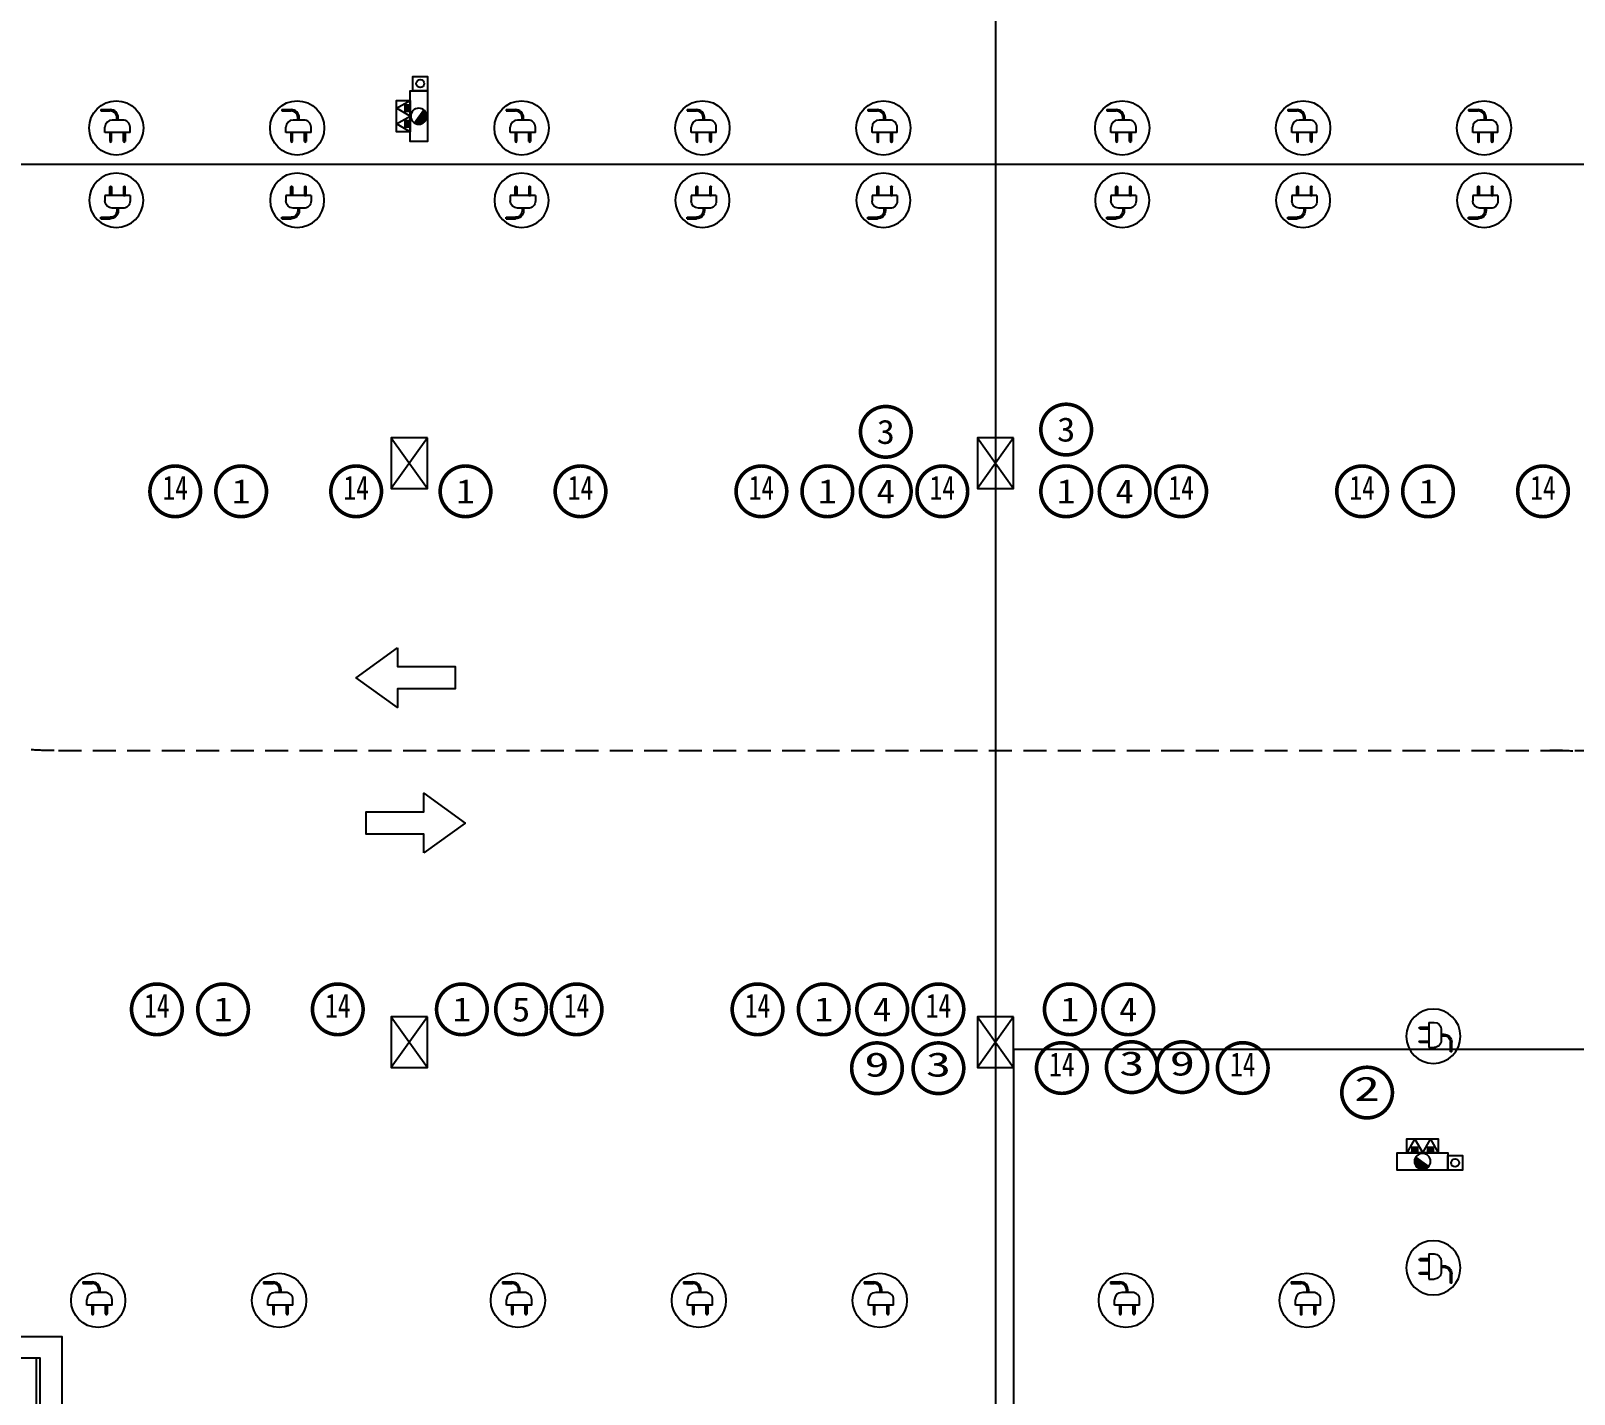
# Model space of a CAD drawing. Header units: millimetres. Extents: x -248992 to 1906102, y -24098 to 332602.
# Drawn here: x 878887 to 900212, y 58135 to 76971 of the extents above; entities that cross this region are included whole.
import ezdxf
from ezdxf.enums import TextEntityAlignment as Align

# ---------------------------------------------------------------- set-up
doc = ezdxf.new("R2010")
doc.units = ezdxf.units.MM
doc.header["$LTSCALE"] = 100
doc.linetypes.add('A6-DK-B1F$0$HIDDEN2', pattern=[4.7625, 3.175, -1.5875])
for name, color, linetype in [('-ACO-TTLB', 153, 'Continuous'), ('A6-DK-B1F$0$A-TRACK', 77, 'A6-DK-B1F$0$HIDDEN2'), ('A6-DK-B1F$0$DK-WALL-B1F$0$A-MARK', 232, 'Continuous'), ('A6-DK-BG-B1F$0$A-STAIR', 142, 'Continuous'), ('A6-W-B1$0$S-WALL-S', 4, 'Continuous'), ('TP-DK-1(xhs)$0$P-J-DIM-L', 70, 'Continuous'), ('TP-DK-1(xhs)$0$P-X-L', 240, 'Continuous'), ('TP-DK-1(xhs)$0$P-X-M', 2, 'Continuous'), ('TP-DK-1(xhs)$0$P-X-X', 1, 'Continuous'), ('xref(dwg引用图层)', 7, 'Continuous')]:
    doc.layers.add(name, color=color, linetype=linetype)
doc.layers.add('A6-W-B1$0$S-EDIT', color=241, linetype='Continuous', plot=False)
doc.layers.add('LVTRY', color=6, linetype='Continuous', lineweight=18)
doc.layers.add('PUB_TEXT', color=7, linetype='Continuous', lineweight=15)
doc.styles.add('-黑体', font='simhei.ttf')

# ---------------------------------------------------------------- blocks, each defined once
blk = doc.blocks.new('TP-DK-1(xhs)$0$PG01.1')
at = {"color": 1}
for p, q in [((108, 187), (0, 0)), ((80, 72), (66, 58)), ((89, 72), (66, 48)), ((99, 72), (66, 39)), ((109, 72), (66, 29)), ((118, 72), (66, 20)), ((128, 72), (66, 10)), ((138, 72), (66, 0)), ((147, 72), (76, 0)), ((150, 65), (85, 0)), ((150, 56), (94, 0)), ((150, 46), (104, 0)), ((216, 0), (108, 187)), ((150, 36), (114, 0)), ((150, 27), (123, 0)), ((150, 17), (133, 0)), ((150, 8), (142, 0)), ((324, 187), (216, 0)), ((296, 72), (282, 58)), ((305, 72), (282, 48)), ((315, 72), (282, 39)), ((325, 72), (282, 29)), ((334, 72), (282, 20)), ((344, 72), (282, 10)), ((354, 72), (282, 0)), ((363, 72), (292, 0)), ((366, 65), (301, 0)), ((366, 56), (310, 0)), ((366, 46), (320, 0)), ((432, 0), (324, 187)), ((366, 36), (330, 0)), ((366, 27), (339, 0)), ((366, 17), (349, 0)), ((366, 8), (358, 0))]:
    blk.add_line(p, q, dxfattribs=at)
at = {"color": 2}
for p, q in [((0, 0), (216, 0)), ((216, 0), (432, 0))]:
    blk.add_line(p, q, dxfattribs=at)
at = {"color": 1}
for points in [[(0, 0), (436, 0), (436, 190), (0, 190)], [(66, 72), (150, 72), (150, 0), (66, 0)], [(282, 72), (366, 72), (366, 0), (282, 0)]]:
    blk.add_lwpolyline(points, close=True, dxfattribs=at)
blk = doc.blocks.new('TP-DK-1(xhs)$0$PG02.4')
blk.add_hatch(color=1).paths.add_polyline_path([(265, 48, 0.699012), (461, 120, 0.141488), (444, 179)])
at = {"color": 1}
blk.add_line((265, 48), (444, 179), dxfattribs=at)
blk.add_lwpolyline([(0, 0), (700, 0), (700, 240), (0, 240)], close=True, dxfattribs=at)
blk.add_circle((350, 120), 111, dxfattribs=at)
blk = doc.blocks.new('TP-DK-1(xhs)')
at = {"layer": 'TP-DK-1(xhs)$0$P-J-DIM-L', "color": 8, "true_color": 0x808080}
blk.add_lwpolyline([(142150, 76142), (141950, 76142), (141950, 76342), (142150, 76342)], close=True, dxfattribs=at)
at = {"layer": 'TP-DK-1(xhs)$0$P-J-DIM-L', "color": 8, "true_color": 0x808080, "elevation": 0}
blk.add_lwpolyline([(156250, 61230), (156250, 61430), (156450, 61430), (156450, 61230)], close=True, dxfattribs=at)
at = {"layer": 'TP-DK-1(xhs)$0$P-X-L'}
for centre in [(142050, 76242), (156350, 61330, 0)]:
    blk.add_circle(centre, 55, dxfattribs=at)
at = {"layer": 'TP-DK-1(xhs)$0$P-X-M', "extrusion": (0, 0, -1), "zscale": -1, "rotation": 270}
blk.add_blockref('TP-DK-1(xhs)$0$PG01.1', (-141910, 76010), dxfattribs=at)
at = {"layer": 'TP-DK-1(xhs)$0$P-X-M', "extrusion": (0, 0, -1), "zscale": -1}
blk.add_blockref('TP-DK-1(xhs)$0$PG01.1', (-156118, 61470, 0), dxfattribs=at)
at = {"layer": 'TP-DK-1(xhs)$0$P-X-X', "xscale": -1, "rotation": 90}
blk.add_blockref('TP-DK-1(xhs)$0$PG02.4', (142150, 76142), dxfattribs=at)
at = {"layer": 'TP-DK-1(xhs)$0$P-X-X', "xscale": -1}
blk.add_blockref('TP-DK-1(xhs)$0$PG02.4', (156250, 61230, 0), dxfattribs=at)
blk = doc.blocks.new('A6-W-B1$0$Z-1')
at = {"layer": 'A6-W-B1$0$S-EDIT'}
for p, q in [((91833, 54151), (92533, 54651)), ((91833, 54651), (92533, 54151))]:
    blk.add_line(p, q, dxfattribs=at)
at = {"layer": 'A6-W-B1$0$S-WALL-S', "color": 0, "linetype": 'ByBlock', "lineweight": -2}
blk.add_lwpolyline([(91833, 54651), (91833, 54151), (92533, 54151), (92533, 54651), (91833, 54651)], dxfattribs=at)
blk = doc.blocks.new('A6-W-B1', base_point=(85957, 40190))
at = {"layer": 'A6-W-B1$0$S-WALL-S'}
blk.add_lwpolyline([(222757, 98820), (208407, 98820), (208407, 136840), (181687, 136840), (181687, 137140), (208707, 137140), (208707, 99120), (223057, 99120), (223057, 82600), (227057, 82600), (227057, 82250), (222707, 82250), (222707, 98820)], dxfattribs=at)
at = {"layer": 'A6-W-B1$0$S-WALL-S', "rotation": 270}
for p in [(173456, 203373), (181556, 203373), (173456, 195373), (181556, 195373)]:
    blk.add_blockref('A6-W-B1$0$Z-1', p, dxfattribs=at)
blk = doc.blocks.new('A6-DK-BG-B1F')
at = {"layer": 'A6-DK-BG-B1F$0$A-STAIR'}
for p, q in [((134100, 75130, 0), (174450, 75130)), ((150250, 62900), (174450, 62900, 0))]:
    blk.add_line(p, q, dxfattribs=at)
blk.add_lwpolyline([(150250, 62900), (150250, 52490)], dxfattribs=at)
blk = doc.blocks.new('A6-DK-B1F$0$DK-WALL-B1F$0$CD')
at = {"linetype": 'ByBlock'}
for p, q in [((469, 427), (469, 165)), ((509, 427), (469, 427)), ((509, 427), (509, 165)), ((-130, -382), (-130, 312)), ((-130, 312), (19, 312)), ((219, -182), (219, 112)), ((-130, -382), (19, -382)), ((219, -15), (289, -15)), ((219, -55), (289, -55))]:
    blk.add_line(p, q, dxfattribs=at)
for points in [[(-371, 133), (-130, 133), (-130, 175), (-371, 175)], [(-371, -203), (-130, -203), (-130, -245), (-371, -245)]]:
    blk.add_lwpolyline(points, dxfattribs=at)
blk.add_circle((0, 0), 750, dxfattribs=at)
for centre, radius, start, end in [((-371, 154), 20.7, 90, 270), ((19, 112), 200, 0, 90), ((289, 165), 220, 270, 0), ((289, 165), 180, 270, 0), ((-371, -224), 20.7, 90, 270), ((19, -182), 200, 270, 0)]:
    blk.add_arc(centre, radius, start, end, dxfattribs=at)
blk = doc.blocks.new('A6-DK-B1F$0$A$C48A675EB')
at = {"layer": 'A6-DK-B1F$0$A-TRACK', "linetype": 'ByBlock'}
blk.add_lwpolyline([(1047, -516), (1047, -195), (50, -195), (50, 195), (1047, 195), (1047, 517), (1759, 0)], close=True, dxfattribs=at)
blk = doc.blocks.new('A6-DK-B1F$0$gsethsergtyf')
at = {"layer": 'A6-DK-B1F$0$A-TRACK'}
blk.add_line((137050, 67030), (171223, 67030), dxfattribs=at)
for centre, start, end in [((137050, 73030), 180, 270), ((157600, 61030), 0, 90)]:
    blk.add_arc(centre, 6000, start, end, dxfattribs=at)
at = {"layer": 'A6-DK-B1F$0$A-TRACK', "linetype": 'ByBlock', "xscale": 0.8, "yscale": 0.8, "zscale": 0.8, "rotation": 180}
blk.add_blockref('A6-DK-B1F$0$A$C48A675EB', (142574, 68034, 0), dxfattribs=at)
at = {"layer": 'A6-DK-B1F$0$A-TRACK', "linetype": 'ByBlock', "xscale": 0.8, "yscale": 0.8, "zscale": 0.8}
blk.add_blockref('A6-DK-B1F$0$A$C48A675EB', (141262, 66026, 0), dxfattribs=at)

msp = doc.modelspace()

# ---------------------------------------------------------------- linework, layer by layer
at = {"layer": '-ACO-TTLB'}
msp.add_lwpolyline([(892216.9, 91360), (892216.9, 57230), (892216.9, 57030), (887576.9, 57030), (887576.9, 51390), (883616.9, 51390), (883616.9, 52370), (879016.9, 52370), (879016.9, 58630), (864666.9, 58630), (864666.9, 91800), (884316.9, 91800), (884316.9, 92750), (891056.9, 92750), (891056.9, 91360)], close=True, dxfattribs=at)
at = {"layer": 'LVTRY', "color": 6, "const_width": 50}
for points in [[(891050.3, 71431.3, 1), (890350.3, 71431.3, 1)], [(893542.6, 71462.2, 1), (892842.6, 71462.2, 1)], [(881231.6, 70608.8, 1), (880531.6, 70608.8, 1)], [(882142.6, 70608.8, 1), (881442.6, 70608.8, 1)], [(883731.6, 70608.8, 1), (883031.6, 70608.8, 1)], [(885242.6, 70608.8, 1), (884542.6, 70608.8, 1)], [(886831.6, 70608.8, 1), (886131.6, 70608.8, 1)], [(889331.6, 70608.8, 1), (888631.6, 70608.8, 1)], [(890242.6, 70608.8, 1), (889542.6, 70608.8, 1)], [(891050.3, 70608.8, 1), (890350.3, 70608.8, 1)], [(891831.6, 70608.8, 1), (891131.6, 70608.8, 1)], [(893542.6, 70608.8, 1), (892842.6, 70608.8, 1)], [(894350.3, 70608.8, 1), (893650.3, 70608.8, 1)], [(895131.6, 70608.8, 1), (894431.6, 70608.8, 1)], [(897631.6, 70608.8, 1), (896931.6, 70608.8, 1)], [(898542.6, 70608.8, 1), (897842.6, 70608.8, 1)], [(900131.6, 70608.8, 1), (899431.6, 70608.8, 1)], [(880977.8, 63451.2, 1), (880277.8, 63451.2, 1)], [(881892.6, 63451.2, 1), (881192.6, 63451.2, 1)], [(883477.8, 63451.2, 1), (882777.8, 63451.2, 1)], [(885192.6, 63451.2, 1), (884492.6, 63451.2, 1)], [(886010.1, 63451.2, 1), (885310.1, 63451.2, 1)], [(886777.8, 63451.2, 1), (886077.8, 63451.2, 1)], [(889277.8, 63451.2, 1), (888577.8, 63451.2, 1)], [(890192.6, 63451.2, 1), (889492.6, 63451.2, 1)], [(891000.3, 63451.2, 1), (890300.3, 63451.2, 1)], [(891777.8, 63451.2, 1), (891077.8, 63451.2, 1)], [(893592.6, 63451.2, 1), (892892.6, 63451.2, 1)], [(894400.3, 63451.2, 1), (893700.3, 63451.2, 1)], [(890928.3, 62637.7, 1), (890228.3, 62637.7, 1)], [(891777.8, 62637.7, 1), (891077.8, 62637.7, 1)], [(893482.6, 62640.4, 1), (892782.6, 62640.4, 1)], [(895982.6, 62640.4, 1), (895282.6, 62640.4, 1)]]:
    msp.add_lwpolyline(points, format="xyb", close=True, dxfattribs=at)
at = {"layer": 'LVTRY', "color": 6, "const_width": 50, "elevation": 0}
for points in [[(894449.6, 62652.7, 1), (893749.6, 62652.7, 1)], [(895147.7, 62652.7, 1), (894447.7, 62652.7, 1)], [(897701, 62301.2, 1), (897001, 62301.2, 1)]]:
    msp.add_lwpolyline(points, format="xyb", close=True, dxfattribs=at)

# ---------------------------------------------------------------- block references
msp.add_blockref('A6-DK-B1F$0$gsethsergtyf', (742216.9, 0))
at = {"layer": 'A6-DK-B1F$0$DK-WALL-B1F$0$A-MARK', "extrusion": (-2.25455e-07, -5.41509e-07, -1), "xscale": -0.500000000000001, "yscale": 0.500000000000001, "zscale": -0.500000000000001, "rotation": 269.9999999845231}
for p in [(-880066.9, 75630, -0.2), (-882566.9, 75630, -0.2), (-885666.9, 75630, -0.2), (-888166.9, 75630, -0.2), (-890666.9, 75630, -0.2), (-893966.9, 75630, -0.2), (-896466.9, 75630, -0.2), (-898966.9, 75630, -0.2), (-879816.9, 59430, -0.2), (-882316.9, 59430, -0.2), (-885616.9, 59430, -0.2), (-888116.9, 59430, -0.2), (-890616.9, 59430, -0.2), (-894016.9, 59430, -0.2), (-896516.9, 59430, -0.2)]:
    msp.add_blockref('A6-DK-B1F$0$DK-WALL-B1F$0$CD', p, dxfattribs=at)
at = {"layer": 'A6-DK-B1F$0$DK-WALL-B1F$0$A-MARK', "extrusion": (-2.25455e-07, 5.41509e-07, -1), "xscale": 0.500000000000001, "yscale": 0.500000000000001, "zscale": -0.5000000000000493, "rotation": 270.0000000154769}
for p in [(-880066.9, 74630, -0.2), (-882566.9, 74630, -0.2), (-885666.9, 74630, -0.2), (-888166.9, 74630, -0.2), (-890666.9, 74630, -0.2), (-893966.9, 74630, -0.2), (-896466.9, 74630, -0.2), (-898966.9, 74630, -0.2)]:
    msp.add_blockref('A6-DK-B1F$0$DK-WALL-B1F$0$CD', p, dxfattribs=at)
at = {"layer": 'A6-DK-B1F$0$DK-WALL-B1F$0$A-MARK', "extrusion": (-5.41509e-07, -2.25455e-07, -1), "xscale": 0.500000000000001, "yscale": 0.500000000000001, "zscale": -0.5000000000000493, "rotation": 180.0000000154839}
for p in [(-898266.9, 63080, -0.5), (-898266.9, 59880, -0.5)]:
    msp.add_blockref('A6-DK-B1F$0$DK-WALL-B1F$0$CD', p, dxfattribs=at)
at = {"layer": 'xref(dwg引用图层)'}
for name in ['A6-W-B1', 'TP-DK-1(xhs)', 'A6-DK-BG-B1F']:
    msp.add_blockref(name, (742216.9, 0), dxfattribs=at)

# ---------------------------------------------------------------- texts
at = {"layer": 'PUB_TEXT', "color": 6, "style": '-黑体'}
for s, width, p, p2 in [('3', 1.048503, (890574, 71263.6), (890826.6, 71263.6)), ('3', 1.065055, (893064.3, 71296), (893320.9, 71296)), ('14', 0.726133, (880706.7, 70492.6), (881056.5, 70492.6)), ('14', 0.726133, (883206.7, 70492.6), (883556.5, 70492.6)), ('14', 0.726133, (886306.7, 70492.6), (886656.5, 70492.6)), ('14', 0.726133, (888806.7, 70492.6), (889156.5, 70492.6)), ('14', 0.726133, (891306.7, 70492.6), (891656.5, 70492.6)), ('14', 0.726133, (894606.7, 70492.6), (894956.5, 70492.6)), ('14', 0.726133, (897106.7, 70492.6), (897456.5, 70492.6)), ('14', 0.726133, (899606.7, 70492.6), (899956.5, 70492.6)), ('1', 1.065055, (881664.3, 70442.5), (881920.9, 70442.5)), ('1', 1.065055, (884764.3, 70442.5), (885020.9, 70442.5)), ('1', 1.065055, (889764.3, 70442.5), (890020.9, 70442.5)), ('4', 1.048503, (890574, 70441), (890826.6, 70441)), ('1', 1.065055, (893064.3, 70442.5), (893320.9, 70442.5)), ('4', 1.048503, (893874, 70441), (894126.6, 70441)), ('1', 1.065055, (898064.3, 70442.5), (898320.9, 70442.5)), ('14', 0.726133, (880452.9, 63335), (880802.8, 63335)), ('1', 1.065055, (881414.3, 63284.9), (881670.9, 63284.9)), ('14', 0.726133, (882952.9, 63335), (883302.8, 63335)), ('1', 1.065055, (884714.3, 63284.9), (884970.9, 63284.9)), ('5', 1.048503, (885533.8, 63283.4), (885786.4, 63283.4)), ('14', 0.726133, (886252.9, 63335), (886602.8, 63335)), ('14', 0.726133, (888752.9, 63335), (889102.8, 63335)), ('1', 1.065055, (889714.3, 63284.9), (889970.9, 63284.9)), ('4', 1.048503, (890524, 63283.4), (890776.6, 63283.4)), ('14', 0.726133, (891252.9, 63335), (891602.8, 63335)), ('1', 1.065055, (893114.3, 63284.9), (893370.9, 63284.9)), ('4', 1.048503, (893924, 63283.4), (894176.6, 63283.4)), ('9', 1.452266, (890403.4, 62521.5), (890753.3, 62521.5)), ('3', 1.452266, (891252.9, 62521.5), (891602.8, 62521.5)), ('14', 0.726133, (892957.7, 62524.2), (893307.5, 62524.2)), ('3', 1.452266, (893924.6, 62536.5, 0), (894274.5, 62536.5, 0)), ('9', 1.452266, (894622.8, 62536.5, 0), (894972.6, 62536.5, 0)), ('14', 0.726133, (895457.7, 62524.2), (895807.5, 62524.2)), ('2', 1.463127, (897174.7, 62187, 0), (897527.2, 62187, 0))]:
    msp.add_text(s, height=335, dxfattribs=dict(at, width=width)).set_placement(p, p2, align=Align.FIT)

doc.saveas('drawing.dxf')
